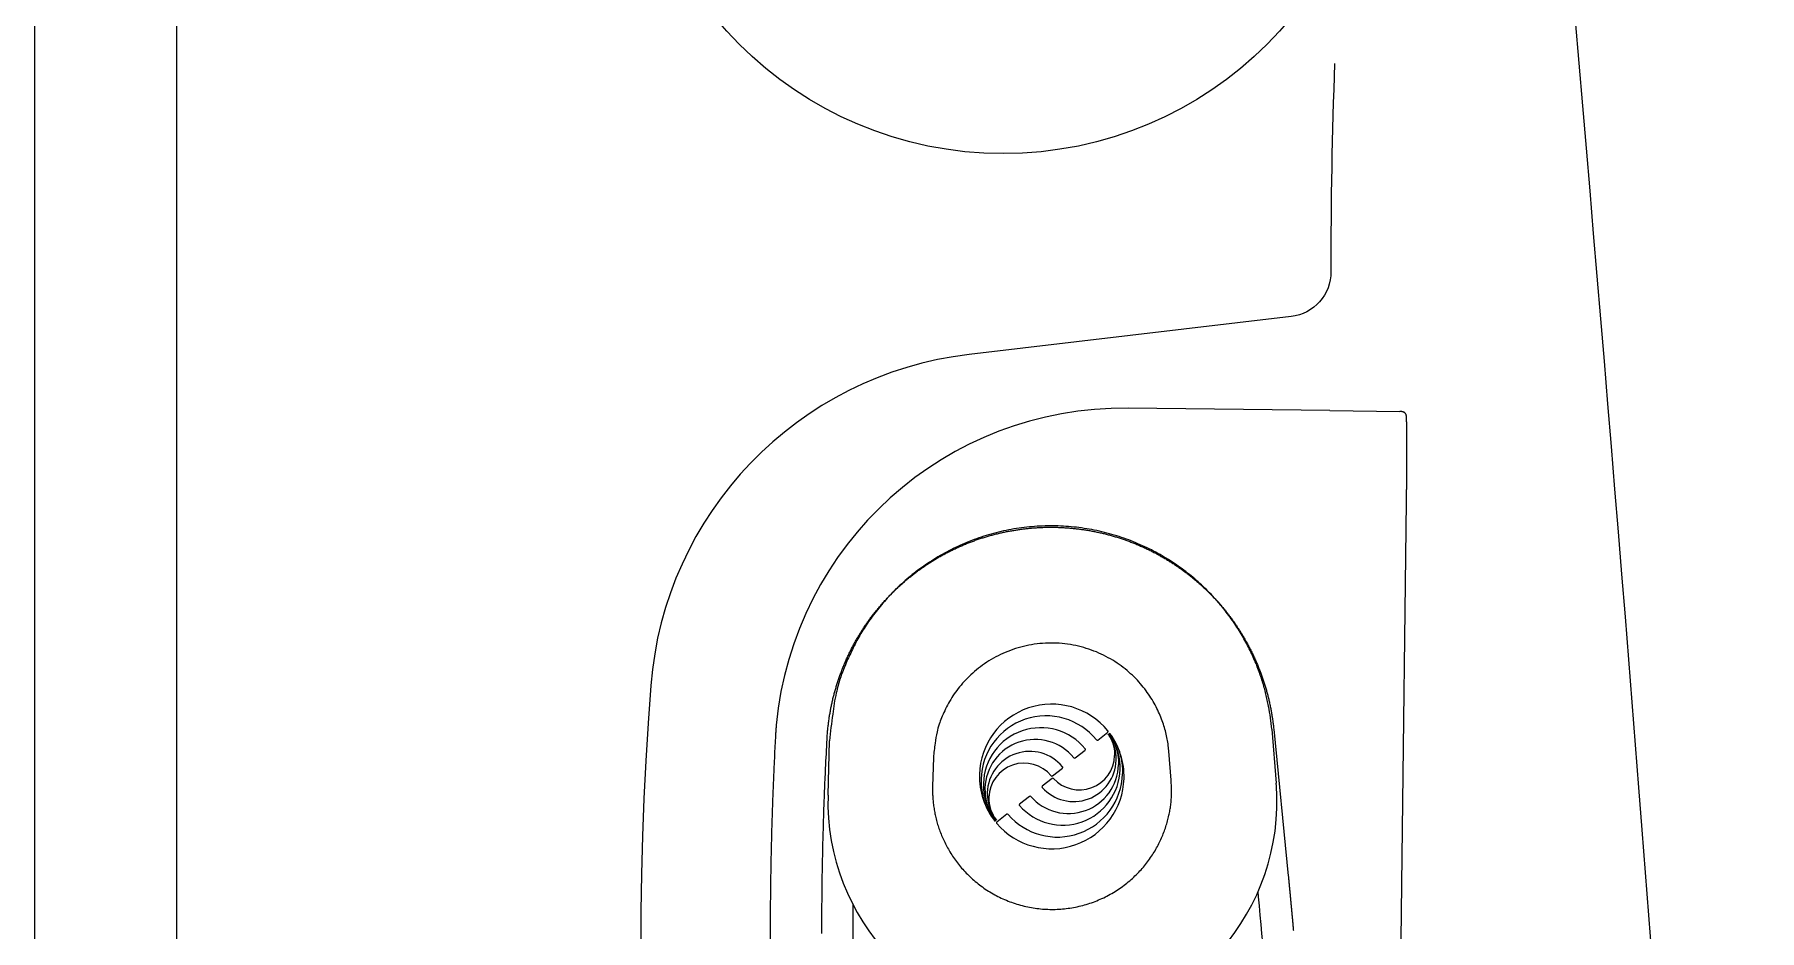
# Model space of a CAD drawing. Extents: x 832 to 912, y 781 to 934.
# Drawn here: x 832.19 to 841.73, y 837.34 to 842.29 of the extents above; entities that cross this region are included whole.
import ezdxf

# ---------------------------------------------------------------- set-up
doc = ezdxf.new("R2010")
doc.units = 0
doc.header["$MEASUREMENT"] = 0
for name, color, linetype in [('1', 4, 'Continuous'), ('2', 2, 'Continuous'), ('DIM', 3, 'Continuous')]:
    doc.layers.add(name, color=color, linetype=linetype)

# ---------------------------------------------------------------- blocks, each defined once
blk = doc.blocks.new('TRICKLER')
at = {"layer": '1', "linetype": 'Continuous'}
for p, q in [((1.5977, 1.9805), (0.4839, 2.0326)), ((1.5977, 1.9805), (1.9845, 1.9624)), ((1.9129, -0.4987), (2.0046, 1.4609)), ((-1.2494, -0.0491), (-1.2304, 0.2503)), ((1.2158, 0.231), (1.2301, -0.0687)), ((1.6031, -7.1236), (1.9129, -0.4987))]:
    blk.add_line(p, q, dxfattribs=at)
at = {"layer": '1', "color": 3, "linetype": 'Continuous'}
for p, q in [((0.2526, 0.2041), (0.3089, 0.2456)), ((1.2271, 0.2305), (1.2794, -0.5827)), ((-0.6594, 0.1386), (-0.6695, -0.0208)), ((0.1237, 0.1093), (0.1801, 0.1508)), ((0.6507, -0.0312), (0.6431, 0.1283)), ((-0.0068, 0.0008), (-0.0632, -0.0408)), ((-0.0051, 0.0144), (0.0512, 0.0559)), ((-0.1357, -0.0942), (-0.1921, -0.1357)), ((-0.2646, -0.1891), (-0.321, -0.2306))]:
    blk.add_line(p, q, dxfattribs=at)
at = {"layer": '1', "linetype": 'Continuous'}
for points in [[(2.0208, 1.9291), (2.0208, 1.9304, 0.005038), (2.0208, 1.9316, 0.005212), (2.0207, 1.9328, 0.005467), (2.0207, 1.934, 0.005797), (2.0206, 1.9352, 0.006121), (2.0205, 1.9364, 0.006438), (2.0204, 1.9375, 0.006771), (2.0202, 1.9386, 0.007114), (2.02, 1.9396, 0.007463), (2.0198, 1.9407, 0.007813), (2.0195, 1.9417, 0.008164), (2.0192, 1.9427, 0.008511), (2.0189, 1.9437, 0.008852), (2.0186, 1.9446, 0.009179), (2.0182, 1.9455, 0.009489), (2.0178, 1.9464, 0.009778), (2.0174, 1.9473, 0.010037), (2.0169, 1.9482, 0.010266), (2.0164, 1.949, 0.010453), (2.0158, 1.9498, 0.010604), (2.0153, 1.9505, 0.010701), (2.0147, 1.9513, 0.010756), (2.014, 1.952, 0.010759), (2.0134, 1.9527, 0.01073), (2.0127, 1.9534, 0.010611), (2.0119, 1.954, 0.010433), (2.0112, 1.9547, 0.010185), (2.0104, 1.9553, 0.00989), (2.0095, 1.9558, 0.009582), (2.0087, 1.9564, 0.009273), (2.0078, 1.9569, 0.008945), (2.0068, 1.9574, 0.008617), (2.0059, 1.9579, 0.008291), (2.0049, 1.9583, 0.007983), (2.0038, 1.9588, 0.007638), (2.0027, 1.9592, 0.007285), (2.0016, 1.9596, 0.007037), (2.0005, 1.9599, 0.006873), (1.9993, 1.9603, 0.00639), (1.9981, 1.9606, 0.005731), (1.9969, 1.9609, 0.006051), (1.9957, 1.9611, 0.006855), (1.9943, 1.9614, 0.004967), (1.993, 1.9616, 0.001698), (1.9919, 1.9618, 0.006624), (1.9903, 1.962, 0.010486), (1.9878, 1.9622, 0.004792), (1.9845, 1.9624, 0.002467)], [(2.0046, 1.4609), (2.0048, 1.4665, 0.000047), (2.0051, 1.472, 0.000047), (2.0053, 1.4776, 0.000047), (2.0056, 1.4831, 0.000048), (2.0058, 1.4886, 0.000048), (2.0061, 1.4941, 0.000048), (2.0063, 1.4996, 0.000048), (2.0066, 1.5051, 0.000048), (2.0068, 1.5106, 0.000048), (2.0071, 1.5161, 0.000048), (2.0073, 1.5215, 0.000048), (2.0076, 1.527, 0.000048), (2.0078, 1.5325, 0.000049), (2.0081, 1.5379, 0.000049), (2.0083, 1.5433, 0.000049), (2.0085, 1.5487, 0.000049), (2.0088, 1.5542, 0.000049), (2.009, 1.5595, 0.000049), (2.0092, 1.5649, 0.00005), (2.0095, 1.5703, 0.00005), (2.0097, 1.5757, 0.00005), (2.0099, 1.581, 0.00005), (2.0101, 1.5863, 0.000051), (2.0104, 1.5917, 0.000051), (2.0106, 1.597, 0.000051), (2.0108, 1.6023, 0.000052), (2.011, 1.6075, 0.000052), (2.0112, 1.6128, 0.000052), (2.0115, 1.618, 0.000053), (2.0117, 1.6233, 0.000053), (2.0119, 1.6285, 0.000053), (2.0121, 1.6337, 0.000054), (2.0123, 1.6388, 0.000054), (2.0125, 1.644, 0.000055), (2.0127, 1.6491, 0.000055), (2.0129, 1.6542, 0.000056), (2.0131, 1.6593, 0.000057), (2.0133, 1.6643, 0.000057), (2.0135, 1.6693, 0.000058), (2.0137, 1.6743, 0.000059), (2.0139, 1.6793, 0.00006), (2.0141, 1.6843, 0.00006), (2.0143, 1.6892, 0.000061), (2.0145, 1.6941, 0.000061), (2.0146, 1.6989, 0.000062), (2.0148, 1.7037, 0.000063), (2.015, 1.7085, 0.000063), (2.0152, 1.7133, 0.000064), (2.0153, 1.718, 0.000065), (2.0155, 1.7227, 0.000065), (2.0157, 1.7274, 0.000066), (2.0158, 1.7321, 0.000067), (2.016, 1.7367, 0.000068), (2.0162, 1.7412, 0.000069), (2.0163, 1.7458, 0.00007), (2.0165, 1.7503, 0.000071), (2.0166, 1.7548, 0.000072), (2.0168, 1.7592, 0.000073), (2.0169, 1.7636, 0.000075), (2.0171, 1.768, 0.000076), (2.0172, 1.7723, 0.000077), (2.0174, 1.7766, 0.000079), (2.0175, 1.7809, 0.00008), (2.0176, 1.7851, 0.000082), (2.0178, 1.7893, 0.000084), (2.0179, 1.7934, 0.000086), (2.018, 1.7975, 0.000087), (2.0181, 1.8015, 0.000089), (2.0183, 1.8056, 0.000091), (2.0184, 1.8095, 0.000093), (2.0185, 1.8135, 0.000095), (2.0186, 1.8173, 0.000096), (2.0187, 1.8212, 0.000098), (2.0188, 1.825, 0.0001), (2.0189, 1.8287, 0.000103), (2.019, 1.8324, 0.000105), (2.0191, 1.8361, 0.000108), (2.0192, 1.8397, 0.00011), (2.0193, 1.8433, 0.000113), (2.0194, 1.8468, 0.000117), (2.0195, 1.8503, 0.00012), (2.0196, 1.8537, 0.000123), (2.0197, 1.8571, 0.000127), (2.0198, 1.8604, 0.000131), (2.0198, 1.8637, 0.000135), (2.0199, 1.867, 0.00014), (2.02, 1.8702, 0.000144), (2.02, 1.8733, 0.000148), (2.0201, 1.8764, 0.000153), (2.0202, 1.8794, 0.000158), (2.0202, 1.8824, 0.000163), (2.0203, 1.8854, 0.000168), (2.0203, 1.8882, 0.000175), (2.0204, 1.8911, 0.000181), (2.0204, 1.8938, 0.000188), (2.0205, 1.8966, 0.000194), (2.0205, 1.8992, 0.000204), (2.0206, 1.9019, 0.000216), (2.0206, 1.9044, 0.000219), (2.0206, 1.9069, 0.000213), (2.0206, 1.9094, 0.000246), (2.0207, 1.9118, 0.000308), (2.0207, 1.9142, 0.000247), (2.0207, 1.9165, 0.000087), (2.0207, 1.9185, 0.000368), (2.0207, 1.9209, 0.0007), (2.0208, 1.9245, 0.000374), (2.0208, 1.9291, 0.000207)], [(1.2158, 0.231), (1.2114, 0.2935, 0.015789), (1.203, 0.3585, 0.013545), (1.1905, 0.4262, 0.013156), (1.1737, 0.4962, 0.014672), (1.1515, 0.5682, 0.015397), (1.1237, 0.6419, 0.016097), (1.0896, 0.7169, 0.01659), (1.0488, 0.7924, 0.017524), (1.0007, 0.8678, 0.018074), (0.9452, 0.9423, 0.018964), (0.8817, 1.0148, 0.01948), (0.8103, 1.0844, 0.020339), (0.7308, 1.1498, 0.020806), (0.6438, 1.2099, 0.021568), (0.5494, 1.2634, 0.021953), (0.4487, 1.3094, 0.022558), (0.3422, 1.3465, 0.022834), (0.2314, 1.3741, 0.023225), (0.1174, 1.3911, 0.023369), (0.0018, 1.3976, 0.023506), (-0.1138, 1.3929, 0.023505), (-0.228, 1.3777, 0.023365), (-0.3393, 1.3519, 0.023226), (-0.4463, 1.3165, 0.02285), (-0.5478, 1.2721, 0.022554), (-0.6431, 1.2201, 0.021894), (-0.731, 1.1613, 0.021584), (-0.8115, 1.0972, 0.021017), (-0.884, 1.0286, 0.020279), (-0.9486, 0.9572, 0.018755), (-1.0053, 0.8841, 0.019186), (-1.0546, 0.809, 0.020407), (-1.0968, 0.7321, 0.016763), (-1.1318, 0.6597, 0.009199), (-1.1598, 0.5944, 0.019215), (-1.1841, 0.5148, 0.02997), (-1.2078, 0.3986, 0.016554), (-1.2304, 0.2503, 0.00992)], [(-1.5221, 0.3482), (-1.5223, 0.3466, 0.000383), (-1.5225, 0.3451, 0.000387), (-1.5227, 0.3435, 0.000383), (-1.5229, 0.3419, 0.000371), (-1.5231, 0.3404, 0.000362), (-1.5233, 0.3388, 0.000353), (-1.5234, 0.3372, 0.000345), (-1.5236, 0.3357, 0.000336), (-1.5238, 0.3341, 0.000328), (-1.524, 0.3326, 0.000318), (-1.5242, 0.331, 0.00031), (-1.5243, 0.3294, 0.000301), (-1.5245, 0.3279, 0.000293), (-1.5247, 0.3263, 0.000284), (-1.5248, 0.3247, 0.000276), (-1.525, 0.3232, 0.000266), (-1.5252, 0.3216, 0.000258), (-1.5253, 0.32, 0.000249), (-1.5255, 0.3185, 0.000241), (-1.5257, 0.3169, 0.000232), (-1.5258, 0.3153, 0.000223), (-1.526, 0.3138, 0.000214), (-1.5261, 0.3122, 0.000206), (-1.5263, 0.3107, 0.000197), (-1.5264, 0.3091, 0.000189), (-1.5266, 0.3075, 0.000179), (-1.5268, 0.306, 0.000172), (-1.5269, 0.3044, 0.000165), (-1.527, 0.3028, 0.000153), (-1.5272, 0.3013, 0.000137), (-1.5273, 0.2997, 0.000139), (-1.5275, 0.2981, 0.000148), (-1.5276, 0.2965, 0.000112), (-1.5278, 0.295, 0.000053), (-1.5279, 0.2936, 0.000129), (-1.5281, 0.2919, 0.000185), (-1.5283, 0.2891, 0.000088), (-1.5286, 0.2856, 0.000049)], [(-1.5286, 0.2856), (-1.5363, 0.1972, 0.001145), (-1.5436, 0.1087, 0.001161), (-1.5504, 0.0201, 0.001142), (-1.5569, -0.0686, 0.001083), (-1.563, -0.1574, 0.00107), (-1.5687, -0.2462, 0.001101), (-1.574, -0.3351, 0.001112), (-1.5789, -0.4242, 0.001104), (-1.5834, -0.5132, 0.001102), (-1.5876, -0.6024, 0.001105), (-1.5913, -0.6917, 0.001106), (-1.5946, -0.781, 0.001106), (-1.5976, -0.8703, 0.001106)], [(-1.133, -0.6579, 0.000887), (-1.1359, -0.7278, 0.000812), (-1.1382, -0.7918, 0.000812), (-1.1404, -0.8558, 0.000812)], [(1.4572, -6.5567, -0.000001), (1.4542, -6.5057, -0.000001), (1.4512, -6.4547, -0.000001), (1.4482, -6.4038, -0.000001), (1.4452, -6.3528, 0), (1.4422, -6.3018, 0), (1.4392, -6.2508, 0), (1.4361, -6.1998, 0), (1.4331, -6.1488, 0), (1.4301, -6.0978, 0), (1.4271, -6.0468, 0), (1.4241, -5.9959, 0), (1.4211, -5.9449, 0), (1.4181, -5.8939, 0), (1.415, -5.8429, 0), (1.412, -5.7919)], [(1.409, -5.7409, 0), (1.406, -5.6899, 0), (1.403, -5.6389, 0), (1.4, -5.5879, 0), (1.397, -5.537, 0), (1.3939, -5.486, 0), (1.3909, -5.435, 0), (1.3879, -5.384, 0), (1.3849, -5.333, 0), (1.3819, -5.282, 0), (1.3789, -5.231, 0), (1.3759, -5.18, 0), (1.3729, -5.1291, 0), (1.3698, -5.0781, 0), (1.3668, -5.0271, 0), (1.3638, -4.9761, 0), (1.3608, -4.9251, 0), (1.3578, -4.8741, 0), (1.3548, -4.8231, 0), (1.3518, -4.7721, 0), (1.3487, -4.7211, 0), (1.3457, -4.6702, 0), (1.3427, -4.6192, 0), (1.3397, -4.5682, 0), (1.3367, -4.5172, 0), (1.3337, -4.4662, 0), (1.3307, -4.4152, 0), (1.3277, -4.3642, 0), (1.3246, -4.3132, 0), (1.3216, -4.2623, 0), (1.3186, -4.2113, 0), (1.3156, -4.1603, 0), (1.3126, -4.1093, 0), (1.3096, -4.0583, 0), (1.3066, -4.0073, 0), (1.3035, -3.9563, 0), (1.3005, -3.9053, 0), (1.2975, -3.8543, 0), (1.2945, -3.8034, 0), (1.2915, -3.7524, 0), (1.2885, -3.7014, 0), (1.2855, -3.6504, 0), (1.2824, -3.5994, 0), (1.2794, -3.5484, 0), (1.2764, -3.4974, 0), (1.2734, -3.4464, 0), (1.2704, -3.3955, 0), (1.2674, -3.3445, 0), (1.2644, -3.2935, 0), (1.2614, -3.2425, 0), (1.2583, -3.1915, 0), (1.2553, -3.1405, 0), (1.2523, -3.0895, 0), (1.2493, -3.0385, 0), (1.2463, -2.9875, 0), (1.2433, -2.9366, 0), (1.2403, -2.8856, 0), (1.2372, -2.8346, 0), (1.2342, -2.7836, 0), (1.2312, -2.7326, 0), (1.2282, -2.6816, 0), (1.2252, -2.6306, 0), (1.2222, -2.5796, 0), (1.2192, -2.5287, 0), (1.2161, -2.4777, 0), (1.2131, -2.4267, 0), (1.2101, -2.3757, 0), (1.2071, -2.3247, 0), (1.2041, -2.2737, 0), (1.2011, -2.2227, 0), (1.1981, -2.1717, 0), (1.195, -2.1208, 0), (1.192, -2.0698, 0), (1.189, -2.0188, 0), (1.186, -1.9678, 0), (1.183, -1.9168, 0), (1.18, -1.8658, 0), (1.177, -1.8148, 0), (1.1739, -1.7638, 0), (1.1709, -1.7128, 0), (1.1679, -1.6619, 0), (1.1649, -1.6109, 0), (1.1619, -1.5599, 0), (1.1589, -1.5089, 0), (1.1559, -1.4579, 0), (1.1528, -1.4069, 0), (1.1498, -1.3559, 0), (1.1468, -1.3049, 0), (1.1438, -1.254, 0), (1.1408, -1.203, 0), (1.1378, -1.152, 0), (1.1348, -1.101, 0), (1.1317, -1.05, 0), (1.1287, -0.999, 0), (1.1257, -0.948, 0), (1.1227, -0.897, 0), (1.1197, -0.846, 0), (1.1167, -0.7951, 0), (1.1137, -0.7441, 0), (1.1106, -0.6931, 0), (1.109, -0.6655, 0)]]:
    blk.add_lwpolyline(points, format="xyb", dxfattribs=at)
at = {"layer": '1', "color": 3, "linetype": 'Continuous'}
for points in [[(-1.244, 0.2603), (-1.2429, 0.2719, -0.002331), (-1.2417, 0.2835, -0.002334), (-1.2404, 0.2951, -0.002336), (-1.239, 0.3067, -0.002337), (-1.2375, 0.3182, -0.002338), (-1.2359, 0.3298, -0.002339), (-1.2341, 0.3413, -0.00234), (-1.2323, 0.3528, -0.00234), (-1.2303, 0.3642, -0.002341), (-1.2283, 0.3757, -0.002341), (-1.2261, 0.3871, -0.002341), (-1.2238, 0.3986, -0.002341), (-1.2215, 0.4099, -0.00234), (-1.219, 0.4213, -0.002339), (-1.2164, 0.4327, -0.002338), (-1.2137, 0.444, -0.002338), (-1.2109, 0.4553, -0.002336), (-1.208, 0.4666, -0.00233), (-1.2049, 0.4778, -0.002333), (-1.2018, 0.4891, -0.002347), (-1.1986, 0.5003, -0.002355), (-1.1952, 0.5115, -0.002362), (-1.1918, 0.5226, -0.00236), (-1.1882, 0.5338, -0.002349), (-1.1845, 0.5448, -0.002342), (-1.1808, 0.5559, -0.002338), (-1.1769, 0.5669, -0.002334), (-1.1729, 0.5779, -0.00233), (-1.1689, 0.5888, -0.002327), (-1.1647, 0.5997, -0.002325), (-1.1604, 0.6105, -0.002324), (-1.1561, 0.6213, -0.002323), (-1.1516, 0.6321, -0.002324), (-1.147, 0.6428, -0.002325), (-1.1424, 0.6534, -0.002326), (-1.1376, 0.664, -0.002328), (-1.1327, 0.6746, -0.002332), (-1.1278, 0.685, -0.00234), (-1.1228, 0.6955, -0.00234), (-1.1176, 0.7058, -0.002329), (-1.1124, 0.7161, -0.00232), (-1.1071, 0.7264, -0.002307), (-1.1017, 0.7366, -0.002304), (-1.0962, 0.7467, -0.002311), (-1.0906, 0.7568, -0.002315), (-1.0849, 0.7668, -0.002316), (-1.0792, 0.7768, -0.002317), (-1.0733, 0.7867, -0.002319), (-1.0674, 0.7965, -0.002319), (-1.0613, 0.8063, -0.00232), (-1.0552, 0.8161, -0.00232), (-1.049, 0.8258, -0.002319), (-1.0426, 0.8354, -0.002318), (-1.0362, 0.845, -0.002317), (-1.0297, 0.8545, -0.002315), (-1.0231, 0.8639, -0.002315), (-1.0165, 0.8733, -0.00231), (-1.0097, 0.8827, -0.002301), (-1.0028, 0.892, -0.002306), (-0.9959, 0.9012, -0.002328), (-0.9888, 0.9104, -0.002342), (-0.9817, 0.9195, -0.002355), (-0.9744, 0.9285, -0.002354), (-0.9671, 0.9375, -0.002338), (-0.9597, 0.9465, -0.002329), (-0.9522, 0.9554, -0.002324), (-0.9446, 0.9642, -0.002319), (-0.9369, 0.9729, -0.002314), (-0.9292, 0.9815, -0.002311), (-0.9213, 0.9901, -0.002309), (-0.9134, 0.9986, -0.002308), (-0.9054, 1.0071, -0.002308), (-0.8974, 1.0154, -0.00231), (-0.8892, 1.0237, -0.002312), (-0.881, 1.0319, -0.002316), (-0.8728, 1.04, -0.002319), (-0.8644, 1.0481, -0.002327), (-0.856, 1.056, -0.002338), (-0.8475, 1.0639, -0.002341), (-0.839, 1.0716, -0.002332), (-0.8304, 1.0793, -0.002322), (-0.8217, 1.0869, -0.002307), (-0.813, 1.0944, -0.002304), (-0.8042, 1.1018, -0.002312), (-0.7953, 1.1092, -0.002317), (-0.7864, 1.1164, -0.002318), (-0.7774, 1.1236, -0.002319), (-0.7683, 1.1307, -0.002321), (-0.7592, 1.1377, -0.002322), (-0.75, 1.1446, -0.002323), (-0.7407, 1.1515, -0.002323), (-0.7314, 1.1582, -0.002323), (-0.722, 1.1649, -0.002322), (-0.7125, 1.1715, -0.002321), (-0.7029, 1.178, -0.00232), (-0.6933, 1.1844, -0.002319), (-0.6836, 1.1907, -0.002316), (-0.6739, 1.197, -0.00231), (-0.6641, 1.2032, -0.002311), (-0.6542, 1.2092, -0.002324), (-0.6443, 1.2152, -0.002333), (-0.6342, 1.2211, -0.002343), (-0.6242, 1.2269, -0.002344), (-0.6141, 1.2327, -0.002335), (-0.6039, 1.2383, -0.002329), (-0.5937, 1.2438, -0.002326), (-0.5834, 1.2492, -0.002324), (-0.5731, 1.2545, -0.002321), (-0.5628, 1.2598, -0.002319), (-0.5524, 1.2649, -0.002318), (-0.5419, 1.2699, -0.002317), (-0.5314, 1.2749, -0.002317), (-0.5209, 1.2797, -0.002318), (-0.5103, 1.2844, -0.002318), (-0.4997, 1.289, -0.00232), (-0.4891, 1.2936, -0.002323), (-0.4784, 1.298, -0.002325), (-0.4677, 1.3023, -0.002325), (-0.457, 1.3065, -0.002333), (-0.4463, 1.3106, -0.002348), (-0.4355, 1.3146, -0.002355), (-0.4246, 1.3185, -0.002357), (-0.4137, 1.3223, -0.002352), (-0.4028, 1.326, -0.002344), (-0.3918, 1.3296, -0.002337), (-0.3808, 1.3331, -0.002331), (-0.3698, 1.3365, -0.002326), (-0.3587, 1.3398, -0.002321), (-0.3476, 1.343, -0.002316), (-0.3365, 1.3461, -0.002312), (-0.3253, 1.3491, -0.002308), (-0.3141, 1.352, -0.002304), (-0.3029, 1.3548, -0.002301), (-0.2916, 1.3574, -0.002299), (-0.2803, 1.36, -0.002296), (-0.269, 1.3625, -0.002295), (-0.2577, 1.3648, -0.002293), (-0.2463, 1.3671, -0.002292), (-0.2349, 1.3693, -0.002292), (-0.2235, 1.3713, -0.002292), (-0.2121, 1.3733, -0.002292), (-0.2007, 1.3751, -0.002292), (-0.1892, 1.3769, -0.002294), (-0.1778, 1.3785, -0.002295), (-0.1663, 1.38, -0.002297), (-0.1548, 1.3814, -0.002299), (-0.1433, 1.3827, -0.002302), (-0.1318, 1.3839, -0.002305), (-0.1203, 1.385, -0.002309), (-0.1087, 1.386, -0.002313), (-0.0972, 1.3869, -0.002317), (-0.0857, 1.3877, -0.002322), (-0.0741, 1.3884, -0.002327), (-0.0626, 1.3889, -0.002333), (-0.0511, 1.3894, -0.002339), (-0.0395, 1.3897, -0.002345), (-0.028, 1.3899, -0.002352), (-0.0165, 1.3901, -0.002361), (-0.005, 1.3901, -0.002367), (0.0066, 1.39, -0.002365), (0.0181, 1.3898, -0.002356), (0.0296, 1.3895, -0.002339), (0.0411, 1.3891, -0.002329), (0.0527, 1.3885, -0.002327), (0.0642, 1.3879, -0.002324), (0.0758, 1.3871, -0.002319), (0.0873, 1.3863, -0.002316), (0.0989, 1.3853, -0.002314), (0.1104, 1.3842, -0.002312), (0.1219, 1.3831, -0.002311), (0.1335, 1.3818, -0.00231), (0.145, 1.3804, -0.002311), (0.1565, 1.3789, -0.002311), (0.168, 1.3773, -0.002313), (0.1795, 1.3756, -0.002315), (0.191, 1.3737, -0.002318), (0.2024, 1.3718, -0.002321), (0.2139, 1.3698, -0.002327), (0.2253, 1.3676, -0.00233), (0.2367, 1.3654, -0.002333), (0.248, 1.363, -0.002335), (0.2593, 1.3606, -0.002333), (0.2706, 1.358, -0.002334), (0.2819, 1.3553, -0.002334), (0.2931, 1.3526, -0.002334), (0.3043, 1.3497, -0.002332), (0.3154, 1.3467, -0.002332), (0.3266, 1.3436, -0.00233), (0.3376, 1.3405, -0.002328), (0.3487, 1.3372, -0.002325), (0.3597, 1.3338, -0.002322), (0.3707, 1.3303, -0.002319), (0.3816, 1.3267, -0.002315), (0.3925, 1.323, -0.00231), (0.4034, 1.3192, -0.002306), (0.4142, 1.3154, -0.002303), (0.425, 1.3114, -0.002295), (0.4358, 1.3073, -0.002281), (0.4465, 1.3031, -0.002286), (0.4572, 1.2988, -0.002311), (0.4679, 1.2944, -0.002331), (0.4785, 1.2899, -0.002352), (0.4891, 1.2853, -0.002352), (0.4997, 1.2806, -0.002336), (0.5102, 1.2758, -0.002327), (0.5207, 1.2708, -0.002323), (0.5312, 1.2658, -0.002319), (0.5416, 1.2607, -0.002315), (0.552, 1.2555, -0.002312), (0.5623, 1.2502, -0.002311), (0.5726, 1.2448, -0.002311), (0.5829, 1.2392, -0.002312), (0.5931, 1.2336, -0.002314), (0.6032, 1.2279, -0.002318), (0.6133, 1.2222, -0.002322), (0.6233, 1.2163, -0.002326), (0.6332, 1.2103, -0.002335), (0.6431, 1.2042, -0.002349), (0.6529, 1.1981, -0.002351), (0.6627, 1.1919, -0.002337), (0.6723, 1.1856, -0.002323), (0.682, 1.1792, -0.002303), (0.6915, 1.1727, -0.002299), (0.701, 1.1661, -0.002308), (0.7104, 1.1595, -0.002314), (0.7198, 1.1527, -0.002314), (0.729, 1.1459, -0.002316), (0.7383, 1.139, -0.002318), (0.7474, 1.132, -0.00232), (0.7565, 1.1249, -0.002321), (0.7655, 1.1178, -0.002321), (0.7744, 1.1105, -0.002321), (0.7833, 1.1032, -0.002321), (0.7921, 1.0958, -0.00232), (0.8009, 1.0883, -0.002319), (0.8096, 1.0807, -0.002319), (0.8182, 1.0731, -0.002315), (0.8267, 1.0653, -0.002308), (0.8352, 1.0575, -0.002312), (0.8436, 1.0496, -0.002329), (0.852, 1.0416, -0.002339), (0.8603, 1.0335, -0.002348), (0.8685, 1.0253, -0.002345), (0.8766, 1.017, -0.002332), (0.8847, 1.0087, -0.002323), (0.8927, 1.0003, -0.002319), (0.9006, 0.9918, -0.002315), (0.9085, 0.9832, -0.002311), (0.9162, 0.9745, -0.002309), (0.9239, 0.9658, -0.002308), (0.9315, 0.957, -0.002308), (0.9391, 0.9481, -0.002309), (0.9465, 0.9392, -0.002312), (0.9538, 0.9302, -0.002316), (0.9611, 0.9212, -0.002321), (0.9683, 0.9121, -0.002325), (0.9753, 0.9029, -0.002334), (0.9823, 0.8937, -0.002349), (0.9892, 0.8844, -0.002351), (0.996, 0.8751, -0.002337), (1.0027, 0.8657, -0.002322), (1.0093, 0.8562, -0.002301), (1.0158, 0.8467, -0.002296), (1.0222, 0.8372, -0.002306), (1.0286, 0.8276, -0.002312), (1.0348, 0.8179, -0.002313), (1.041, 0.8082, -0.002315), (1.047, 0.7984, -0.002318), (1.053, 0.7885, -0.002319), (1.0589, 0.7786, -0.002321), (1.0647, 0.7687, -0.002321), (1.0704, 0.7586, -0.002322), (1.076, 0.7486, -0.002322), (1.0815, 0.7384, -0.002322), (1.0869, 0.7283, -0.002321), (1.0922, 0.718, -0.002321), (1.0975, 0.7077, -0.002318), (1.1026, 0.6973, -0.002313), (1.1077, 0.6869, -0.002315), (1.1127, 0.6764, -0.002328), (1.1175, 0.6659, -0.002337), (1.1223, 0.6553, -0.002345), (1.127, 0.6447, -0.002345), (1.1316, 0.634, -0.002335), (1.136, 0.6233, -0.002328), (1.1404, 0.6125, -0.002325), (1.1447, 0.6017, -0.002322), (1.1489, 0.5909, -0.002318), (1.1529, 0.58, -0.002316), (1.1569, 0.5691, -0.002315), (1.1608, 0.5582, -0.002314), (1.1645, 0.5472, -0.002314), (1.1682, 0.5362, -0.002315), (1.1717, 0.5252, -0.002317), (1.1752, 0.5141, -0.002319), (1.1785, 0.5031, -0.002321), (1.1818, 0.492, -0.002325), (1.1849, 0.4809, -0.002332), (1.1879, 0.4697, -0.002334), (1.1908, 0.4586, -0.002329), (1.1936, 0.4474, -0.002321), (1.1963, 0.4362, -0.00231), (1.1989, 0.425, -0.002307), (1.2014, 0.4137, -0.002317), (1.2038, 0.4024, -0.002313), (1.2061, 0.3911, -0.0023), (1.2083, 0.3798, -0.00232), (1.2104, 0.3684, -0.00237), (1.2124, 0.357, -0.002303), (1.2142, 0.3457, -0.002151), (1.216, 0.3343, -0.002376), (1.2176, 0.3228, -0.002837), (1.2192, 0.311, -0.002151), (1.2206, 0.2998, -0.000732), (1.2219, 0.2898, -0.003042), (1.2232, 0.2768, -0.00524), (1.225, 0.2568, -0.002557), (1.2271, 0.2305, -0.001352)], [(0.6431, 0.1283), (0.6407, 0.1616, 0.015789), (0.6363, 0.1963, 0.013545), (0.6296, 0.2323, 0.013156), (0.6207, 0.2695, 0.014672), (0.6089, 0.3079, 0.015397), (0.5941, 0.3472, 0.016097), (0.5759, 0.3871, 0.01659), (0.5542, 0.4273, 0.017524), (0.5286, 0.4674, 0.018074), (0.499, 0.5071, 0.018964), (0.4652, 0.5457, 0.01948), (0.4272, 0.5827, 0.020339), (0.3849, 0.6176, 0.020806), (0.3385, 0.6496, 0.021568), (0.2883, 0.6781, 0.021953), (0.2346, 0.7026, 0.022558), (0.1779, 0.7223, 0.022834), (0.1189, 0.737, 0.023225), (0.0582, 0.7461, 0.023369), (-0.0033, 0.7495, 0.023506), (-0.0649, 0.747, 0.023505), (-0.1257, 0.7389, 0.023365), (-0.1849, 0.7252, 0.023226), (-0.2419, 0.7063, 0.02285), (-0.296, 0.6827, 0.022554), (-0.3467, 0.655, 0.021894), (-0.3935, 0.6237, 0.021584), (-0.4364, 0.5896, 0.021017), (-0.4749, 0.553, 0.020279), (-0.5094, 0.515, 0.018755), (-0.5395, 0.4761, 0.019186), (-0.5658, 0.4361, 0.020407), (-0.5882, 0.3952, 0.016763), (-0.6069, 0.3566, 0.009199), (-0.6218, 0.3218, 0.019215), (-0.6347, 0.2795, 0.02997), (-0.6473, 0.2176, 0.016554), (-0.6594, 0.1386, 0.00992)], [(-1.3098, -0.8125, -0.0009), (-1.3072, -0.7409, -0.000895), (-1.3044, -0.6694, -0.000902), (-1.3013, -0.5977, -0.000921), (-1.298, -0.526, -0.000895), (-1.2944, -0.4546, -0.000836), (-1.2905, -0.3836, -0.000922), (-1.2864, -0.3115, -0.001099), (-1.2818, -0.2378, -0.000834), (-1.2773, -0.1685, -0.000286), (-1.2732, -0.1059, -0.001177), (-1.2673, -0.0255, -0.002025), (-1.2574, 0.0982, -0.00099), (-1.244, 0.2603, -0.000524)], [(0.3107, 0.2345), (0.3124, 0.2319, -0.003994), (0.314, 0.2293, -0.003966), (0.3156, 0.2266, -0.003958), (0.3172, 0.2239, -0.00398), (0.3187, 0.2212, -0.003991), (0.3202, 0.2184, -0.003998), (0.3217, 0.2156, -0.004002), (0.3231, 0.2128, -0.004012), (0.3244, 0.21, -0.004017), (0.3257, 0.2071, -0.004024), (0.327, 0.2042, -0.004028), (0.3282, 0.2013, -0.004034), (0.3294, 0.1983, -0.004037), (0.3306, 0.1954, -0.004042), (0.3317, 0.1924, -0.004045), (0.3327, 0.1894, -0.004048), (0.3337, 0.1864, -0.00405), (0.3346, 0.1833, -0.004052), (0.3355, 0.1803, -0.004053), (0.3364, 0.1772, -0.004054), (0.3371, 0.1741, -0.004054), (0.3379, 0.171, -0.004051), (0.3386, 0.1679, -0.004053), (0.3392, 0.1648, -0.004058), (0.3398, 0.1617, -0.004047), (0.3403, 0.1586, -0.00402), (0.3408, 0.1554, -0.004051), (0.3413, 0.1523, -0.004126), (0.3417, 0.1491, -0.004009), (0.342, 0.146, -0.003746), (0.3423, 0.1429, -0.004118), (0.3425, 0.1397, -0.004882), (0.3427, 0.1365, -0.003725), (0.3428, 0.1334, -0.001329), (0.3429, 0.1307, -0.005197), (0.3429, 0.1272, -0.00891), (0.3428, 0.1218, -0.004385), (0.3425, 0.1147, -0.002336)], [(0.3502, 0.0885), (0.3504, 0.0922, 0.004052), (0.3506, 0.096, 0.004022), (0.3507, 0.0998, 0.004014), (0.3507, 0.1037, 0.004037), (0.3507, 0.1075, 0.004049), (0.3506, 0.1113, 0.004055), (0.3504, 0.1151, 0.00406), (0.3502, 0.119, 0.00407), (0.3499, 0.1228, 0.004076), (0.3495, 0.1267, 0.004083), (0.3491, 0.1305, 0.004088), (0.3486, 0.1343, 0.004094), (0.3481, 0.1382, 0.004098), (0.3475, 0.142, 0.004103), (0.3468, 0.1458, 0.004106), (0.3461, 0.1496, 0.004109), (0.3453, 0.1534, 0.004111), (0.3444, 0.1572, 0.004113), (0.3435, 0.161, 0.004115), (0.3425, 0.1648, 0.004116), (0.3415, 0.1685, 0.004115), (0.3404, 0.1722, 0.004113), (0.3392, 0.1759, 0.004115), (0.338, 0.1796, 0.00412), (0.3367, 0.1833, 0.004109), (0.3353, 0.1869, 0.004082), (0.3339, 0.1905, 0.004113), (0.3325, 0.1941, 0.004189), (0.3309, 0.1977, 0.004071), (0.3294, 0.2012, 0.003804), (0.3277, 0.2046, 0.004181), (0.326, 0.2081, 0.004956), (0.3242, 0.2117, 0.003782), (0.3225, 0.215, 0.00135), (0.3209, 0.2179, 0.005276), (0.3187, 0.2216, 0.009044), (0.3153, 0.2272, 0.004451), (0.3107, 0.2345, 0.002371)], [(0.3702, 0.0373), (0.3704, 0.0425, 0.004119), (0.3706, 0.0477, 0.004088), (0.3708, 0.0529, 0.004079), (0.3708, 0.0581, 0.004104), (0.3707, 0.0634, 0.004115), (0.3706, 0.0687, 0.004123), (0.3704, 0.0739, 0.004128), (0.37, 0.0792, 0.004138), (0.3696, 0.0845, 0.004144), (0.3691, 0.0897, 0.004152), (0.3686, 0.095, 0.004156), (0.3679, 0.1003, 0.004163), (0.3671, 0.1056, 0.004167), (0.3663, 0.1108, 0.004172), (0.3653, 0.1161, 0.004175), (0.3643, 0.1213, 0.004178), (0.3632, 0.1265, 0.00418), (0.362, 0.1317, 0.004182), (0.3607, 0.1369, 0.004184), (0.3593, 0.142, 0.004185), (0.3578, 0.1472, 0.004184), (0.3563, 0.1523, 0.004182), (0.3546, 0.1574, 0.004184), (0.3529, 0.1624, 0.004189), (0.3511, 0.1674, 0.004177), (0.3492, 0.1724, 0.004149), (0.3473, 0.1774, 0.004181), (0.3452, 0.1823, 0.004258), (0.3431, 0.1872, 0.004138), (0.3409, 0.192, 0.003866), (0.3386, 0.1967, 0.004249), (0.3362, 0.2015, 0.005036), (0.3337, 0.2063, 0.003843), (0.3313, 0.2108, 0.001374), (0.329, 0.2149, 0.005359), (0.326, 0.2199, 0.009186), (0.3212, 0.2276, 0.004521), (0.3147, 0.2375, 0.002409)], [(0.3147, 0.2375), (0.3173, 0.2338, -0.004091), (0.3197, 0.23, -0.004061), (0.3221, 0.2261, -0.004053), (0.3245, 0.2222, -0.004076), (0.3268, 0.2183, -0.004088), (0.329, 0.2143, -0.004095), (0.3311, 0.2102, -0.0041), (0.3332, 0.2062, -0.004109), (0.3353, 0.202, -0.004115), (0.3372, 0.1979, -0.004122), (0.3392, 0.1937, -0.004127), (0.341, 0.1895, -0.004133), (0.3428, 0.1852, -0.004137), (0.3445, 0.1809, -0.004142), (0.3461, 0.1766, -0.004144), (0.3476, 0.1722, -0.004148), (0.3491, 0.1678, -0.00415), (0.3505, 0.1634, -0.004152), (0.3519, 0.159, -0.004153), (0.3531, 0.1545, -0.004154), (0.3543, 0.15, -0.004153), (0.3554, 0.1455, -0.00415), (0.3565, 0.141, -0.004152), (0.3574, 0.1365, -0.004157), (0.3583, 0.1319, -0.004146), (0.3591, 0.1274, -0.004118), (0.3599, 0.1228, -0.004149), (0.3605, 0.1182, -0.004225), (0.3611, 0.1137, -0.004106), (0.3616, 0.1091, -0.003837), (0.362, 0.1045, -0.004216), (0.3624, 0.0999, -0.004997), (0.3626, 0.0952, -0.003814), (0.3628, 0.0908, -0.001364), (0.363, 0.0868, -0.005318), (0.363, 0.0817, -0.009115), (0.3628, 0.0738, -0.004487), (0.3624, 0.0635, -0.002391)], [(0.3188, 0.2405), (0.3221, 0.2356, -0.004143), (0.3254, 0.2306, -0.004112), (0.3286, 0.2256, -0.004103), (0.3317, 0.2205, -0.004127), (0.3348, 0.2153, -0.004139), (0.3377, 0.2101, -0.004146), (0.3406, 0.2048, -0.004151), (0.3434, 0.1995, -0.004162), (0.3461, 0.1941, -0.004167), (0.3487, 0.1887, -0.004175), (0.3513, 0.1832, -0.00418), (0.3537, 0.1776, -0.004186), (0.3561, 0.172, -0.00419), (0.3583, 0.1664, -0.004195), (0.3605, 0.1607, -0.004198), (0.3626, 0.155, -0.004201), (0.3645, 0.1493, -0.004203), (0.3664, 0.1435, -0.004205), (0.3682, 0.1376, -0.004206), (0.3699, 0.1318, -0.004207), (0.3715, 0.1259, -0.004207), (0.373, 0.12, -0.004204), (0.3743, 0.1141, -0.004206), (0.3756, 0.1081, -0.004211), (0.3768, 0.1022, -0.004199), (0.3779, 0.0962, -0.00417), (0.3789, 0.0902, -0.004202), (0.3797, 0.0842, -0.004279), (0.3805, 0.0782, -0.004158), (0.3812, 0.0722, -0.003885), (0.3818, 0.0662, -0.004269), (0.3822, 0.0601, -0.005059), (0.3826, 0.0539, -0.003861), (0.3829, 0.0481, -0.001382), (0.3831, 0.0429, -0.005383), (0.3831, 0.0361, -0.009226), (0.3829, 0.0258, -0.004542), (0.3824, 0.0124, -0.00242)], [(-0.6695, -0.0208), (-0.6707, -0.0465, 0.011111), (-0.6708, -0.073, 0.010087), (-0.6697, -0.1003, 0.009884), (-0.6676, -0.1284, 0.0106), (-0.664, -0.1571, 0.010944), (-0.6591, -0.1865, 0.011246), (-0.6527, -0.2164, 0.011461), (-0.6447, -0.2468, 0.01187), (-0.6349, -0.2776, 0.012116), (-0.6234, -0.3086, 0.012496), (-0.6099, -0.3398, 0.012729), (-0.5946, -0.3709, 0.013104), (-0.5772, -0.4019, 0.013327), (-0.5577, -0.4325, 0.013679), (-0.5362, -0.4626, 0.013884), (-0.5125, -0.4919, 0.014205), (-0.4868, -0.5203, 0.014386), (-0.4591, -0.5476, 0.014664), (-0.4293, -0.5735, 0.014815), (-0.3978, -0.598, 0.015038), (-0.3644, -0.6206, 0.015155), (-0.3294, -0.6414, 0.015318), (-0.293, -0.66, 0.015389), (-0.2553, -0.6765, 0.01547), (-0.2165, -0.6906, 0.015515), (-0.177, -0.7023, 0.015553), (-0.1367, -0.7115, 0.015502), (-0.0962, -0.7181, 0.015396), (-0.0556, -0.7222, 0.015429), (-0.0149, -0.7238, 0.015298), (0.0258, -0.7229, 0.015298), (0.0664, -0.7194, 0.015429), (0.1071, -0.7134, 0.015396), (0.1474, -0.7049, 0.015502), (0.1872, -0.6938, 0.015553), (0.2262, -0.6803, 0.015515), (0.2641, -0.6644, 0.01547), (0.3008, -0.6464, 0.015389), (0.3361, -0.6261, 0.015318), (0.3699, -0.604, 0.015156), (0.4018, -0.5801, 0.015038), (0.432, -0.5546, 0.014811), (0.4601, -0.5278, 0.014665), (0.4863, -0.4998, 0.014401), (0.5104, -0.4708, 0.014201), (0.5324, -0.4411, 0.013832), (0.5523, -0.4108, 0.013694), (0.5702, -0.3801, 0.013507), (0.5861, -0.3492, 0.013051), (0.6, -0.3183, 0.012123), (0.612, -0.2876, 0.012686), (0.6223, -0.2568, 0.014019), (0.6308, -0.2257, 0.011241), (0.6377, -0.1967, 0.005489), (0.6431, -0.1707, 0.013822), (0.647, -0.1387, 0.022412), (0.6496, -0.0916, 0.011855), (0.6507, -0.0312, 0.00679)], [(1.2794, -0.5827), (1.2796, -0.5865, -0.000017), (1.2798, -0.5903, -0.000017), (1.2801, -0.5941, -0.000017), (1.2803, -0.5979, -0.000016), (1.2805, -0.6017, -0.000016), (1.2808, -0.6055, -0.000015), (1.281, -0.6093, -0.000014), (1.2812, -0.6131, -0.000014), (1.2814, -0.6168, -0.000013), (1.2817, -0.6206, -0.000013), (1.2819, -0.6244, -0.000014), (1.2821, -0.6282, -0.000014), (1.2824, -0.632, -0.000014), (1.2826, -0.6358, -0.000014), (1.2828, -0.6396, -0.000014), (1.2831, -0.6434, -0.000014), (1.2833, -0.6472, -0.000014), (1.2835, -0.651, -0.000014), (1.2837, -0.6548, -0.000014), (1.284, -0.6586, -0.000014), (1.2842, -0.6624, -0.000014), (1.2844, -0.6662, -0.000015), (1.2847, -0.67, -0.000015), (1.2849, -0.6738, -0.000015), (1.2851, -0.6775, -0.000015), (1.2853, -0.6813, -0.000015), (1.2856, -0.6851, -0.000015), (1.2858, -0.6889, -0.000015), (1.286, -0.6927, -0.000015), (1.2862, -0.6965, -0.000016), (1.2865, -0.7003, -0.000016), (1.2867, -0.7041, -0.000016), (1.2869, -0.7079, -0.000016), (1.2871, -0.7117, -0.000016), (1.2874, -0.7155, -0.000016), (1.2876, -0.7193, -0.000016), (1.2878, -0.7231, -0.000016), (1.288, -0.7269, -0.000016), (1.2883, -0.7307, -0.000017), (1.2885, -0.7344, -0.000017), (1.2887, -0.7382, -0.000017), (1.2889, -0.742, -0.000017), (1.2892, -0.7458, -0.000017), (1.2894, -0.7496, -0.000017), (1.2896, -0.7534, -0.000017), (1.2898, -0.7572, -0.000017), (1.29, -0.761, -0.000018), (1.2903, -0.7648, -0.000018), (1.2905, -0.7686, -0.000018), (1.2907, -0.7724, -0.000018), (1.2909, -0.7762, -0.000018), (1.2911, -0.78, -0.000018), (1.2914, -0.7838, -0.000018), (1.2916, -0.7876, -0.000018), (1.2918, -0.7914, -0.000018), (1.292, -0.7952, -0.000019), (1.2922, -0.7989, -0.000019), (1.2925, -0.8027, -0.000019), (1.2927, -0.8065, -0.000019), (1.2929, -0.8103, -0.000019), (1.2931, -0.8141, -0.000019), (1.2933, -0.8179, -0.000019), (1.2936, -0.8217, -0.000019), (1.2938, -0.8255, -0.00002), (1.294, -0.8293, -0.00002), (1.2942, -0.8331, -0.00002), (1.2944, -0.8369, -0.00002), (1.2946, -0.8407, -0.000021), (1.2948, -0.8445, -0.00002), (1.2951, -0.8483, -0.000019), (1.2953, -0.852, -0.000021), (1.2955, -0.8559, -0.000025), (1.2957, -0.8598, -0.000019), (1.2959, -0.8634, -0.000006), (1.2961, -0.8668, -0.000027), (1.2963, -0.871, -0.000048), (1.2967, -0.8776, -0.000023), (1.2972, -0.8862, -0.000012)]]:
    blk.add_lwpolyline(points, format="xyb", dxfattribs=at)
for points in [[(0.3107, 0.2345), (0.3107, 0.2345), (0.3107, 0.2345), (0.3107, 0.2345), (0.3107, 0.2345), (0.3107, 0.2345), (0.3107, 0.2345), (0.3107, 0.2345), (0.3107, 0.2345), (0.3107, 0.2345), (0.3107, 0.2345), (0.3107, 0.2345), (0.3107, 0.2345), (0.3107, 0.2345), (0.3107, 0.2345), (0.3107, 0.2345), (0.3107, 0.2345), (0.3107, 0.2345), (0.3107, 0.2345)], [(0.3148, 0.2375), (0.3148, 0.2375), (0.3148, 0.2375), (0.3148, 0.2375), (0.3148, 0.2375), (0.3148, 0.2375), (0.3148, 0.2375), (0.3148, 0.2375), (0.3148, 0.2375), (0.3148, 0.2375), (0.3148, 0.2375), (0.3148, 0.2375), (0.3148, 0.2375), (0.3148, 0.2375), (0.3148, 0.2375), (0.3148, 0.2375), (0.3148, 0.2375), (0.3148, 0.2375), (0.3148, 0.2375)], [(0.3188, 0.2405), (0.3188, 0.2405), (0.3188, 0.2405), (0.3188, 0.2405), (0.3188, 0.2405), (0.3188, 0.2405), (0.3188, 0.2405), (0.3188, 0.2405), (0.3188, 0.2405), (0.3188, 0.2405), (0.3188, 0.2405), (0.3188, 0.2405), (0.3188, 0.2405), (0.3188, 0.2405), (0.3188, 0.2405), (0.3188, 0.2405), (0.3188, 0.2405), (0.3188, 0.2405), (0.3188, 0.2405)]]:
    blk.add_lwpolyline(points, dxfattribs=at)
at = {"layer": '1', "linetype": 'Continuous'}
for centre, radius, start, end in [((0.3937, 0.1034), 1.9313, 87.32257, 172.71841), ((-0.0102, -0.1278), 1.2417, 176.3669, 356.3669), ((-0.0102, -0.1278), 1.2417, 356.3669, 2.72871), ((-0.0102, -0.1278), 1.2417, 356.3669, 2.7287)]:
    blk.add_arc(centre, radius, start, end, dxfattribs=at)
at = {"layer": '1', "color": 3, "linetype": 'Continuous'}
for centre, radius, start, end in [((-0.0091, 0.0115), 0.4, 37.09218, 176.3669), ((-0.0413, -0.0123), 0.36, 37.1518, 176.3669), ((-0.0715, -0.0345), 0.3175, 37.28367, 176.3669), ((-0.1037, -0.0582), 0.2775, 37.38104, 176.3669), ((0.2496, 0.2082), 0.005, 217.15178, 306.36692), ((0.306, 0.2497), 0.005, 306.36688, 356.3669), ((0.306, 0.2497), 0.005, 356.3669, 37.0922), ((-0.0091, 0.0115), 0.4, 356.3669, 34.93436), ((-0.1339, -0.0805), 0.235, 37.61256, 176.3669), ((0.1479, 0.1271), 0.195, 220.66812, 356.3669), ((0.1207, 0.1133), 0.005, 217.38102, 306.36692), ((0.1771, 0.1548), 0.005, 306.36687, 356.3669), ((0.1771, 0.1548), 0.005, 356.3669, 37.28369), ((-0.0091, 0.0115), 0.4, 176.3669, 216.3669), ((-0.0413, -0.0123), 0.36, 176.3669, 216.3669), ((-0.1661, -0.1042), 0.195, 37.79944, 176.3669), ((0.0231, 0.0352), 0.36, 218.72218, 356.3669), ((0.0533, 0.0574), 0.3175, 219.11815, 356.3669), ((0.0855, 0.0811), 0.2775, 219.41058, 356.3669), ((0.1157, 0.1034), 0.235, 220.10623, 356.3669), ((-0.0081, 0.0184), 0.005, 217.79943, 306.36692), ((-0.0038, -0.0033), 0.005, 40.66811, 126.36691), ((0.0483, 0.0599), 0.005, 306.36688, 356.3669), ((0.0483, 0.0599), 0.005, 356.3669, 37.61258), ((-0.0715, -0.0345), 0.3175, 176.3669, 216.3669), ((-0.1037, -0.0582), 0.2775, 176.3669, 216.3669), ((-0.1339, -0.0805), 0.235, 176.3669, 216.3669), ((-0.1661, -0.1042), 0.195, 176.3669, 216.3669), ((-0.0091, 0.0115), 0.4, 218.54321, 356.3669), ((-0.1328, -0.0982), 0.005, 39.41057, 126.36692), ((-0.0602, -0.0448), 0.005, 126.36689, 176.3669), ((-0.0602, -0.0448), 0.005, 176.3669, 220.10625), ((-0.2617, -0.1932), 0.005, 38.72217, 126.36692), ((-0.1892, -0.1398), 0.005, 126.36688, 176.3669), ((-0.1892, -0.1398), 0.005, 176.3669, 219.11815), ((-0.3181, -0.2347), 0.005, 176.3669, 218.54323), ((-0.3181, -0.2347), 0.005, 126.36688, 176.3669)]:
    blk.add_arc(centre, radius, start, end, dxfattribs=at)
blk = doc.blocks.new('2005 SOVEREIGN')
at = {"layer": '1', "color": 3}
blk.add_lwpolyline([(79.214, 81, 0.414214), (68, 92.214), (12, 92.214, 0.414214), (0.786, 81), (0.786, 12, 0.414214), (12, 0.786), (68, 0.786, 0.414214), (79.214, 12)], format="xyb", close=True, dxfattribs=at)
at = {"layer": '2', "color": 4}
blk.add_lwpolyline([(80, 81, 0.414214), (68, 93), (12, 93, 0.414214), (0, 81), (0, 12, 0.414214), (12, 0), (68, 0, 0.414214), (80, 12)], format="xyb", close=True, dxfattribs=at)
at = {"layer": '2'}
blk.add_arc((-493.8521, 1.9166), 504.2782, 3.395373, 5.114531, dxfattribs=at)
at = {"layer": 'DIM'}
blk.add_lwpolyline([(7.1911, 45.457, 0.010969), (7.1708, 44.3058, -0.381573), (6.95, 44.0564), (5.169, 43.847, 0.358268), (3.4086, 42.0159, 0.180976), (6.9951, 29.5617, -0.185428), (7.0432, 29.389), (6.7971, 24.7017, 0.266749), (8.358, 22.1704, 0.004592), (11.0734, 20.8716, -0.216794), (22.0948, 9.8683, 0.267511), (23.8761, 8.8844, -0.008026), (25.715, 8.6356)], format="xyb", dxfattribs=at)
blk.add_circle((5.3575, 47.0224), 2.0644, dxfattribs=at)
at = {"layer": 'DIM', "rotation": 1.982669462671891}
blk.add_blockref('TRICKLER', (5.6358, 41.5019), dxfattribs=at)

msp = doc.modelspace()

# ---------------------------------------------------------------- block references
at = {"layer": '1'}
msp.add_blockref('2005 SOVEREIGN', (832.1891, 796.6753), dxfattribs=at)

doc.saveas('drawing.dxf')
